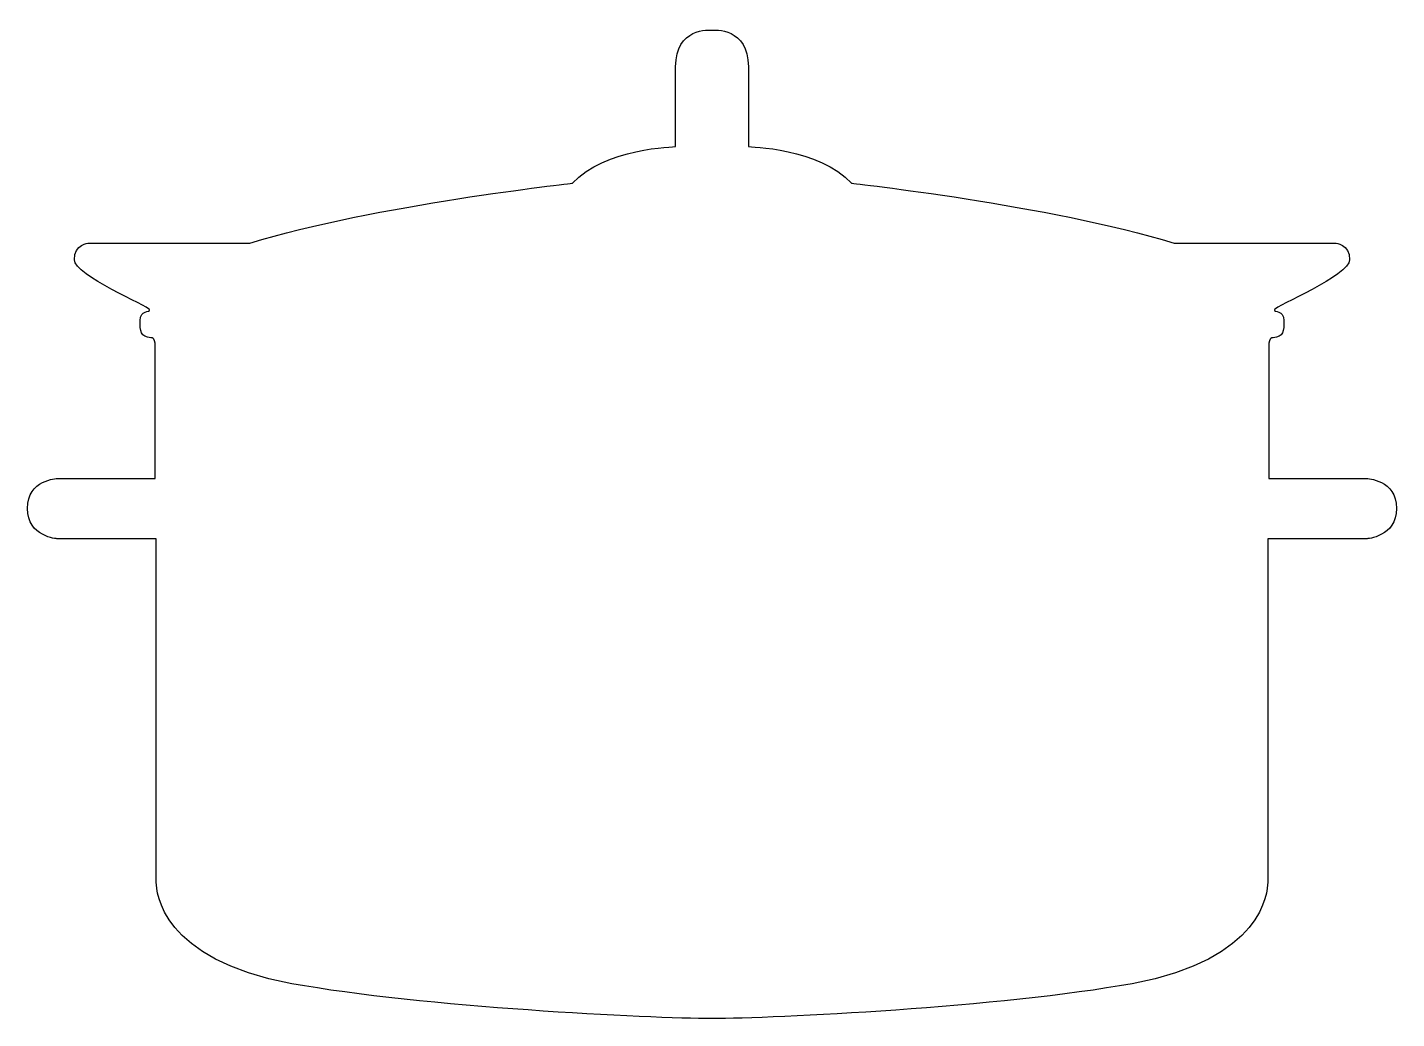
# Model space of a CAD drawing. Header units: centimetres. Extents: x -8.6 to 8.6, y -6.2 to 6.3.
import ezdxf

# ---------------------------------------------------------------- set-up
doc = ezdxf.new("R2010")
doc.units = ezdxf.units.CM
doc.header["$MEASUREMENT"] = 0
doc.layers.add('Camada 1', color=7, linetype='Continuous')

msp = doc.modelspace()

# ---------------------------------------------------------------- linework, layer by layer
at = {"layer": 'Camada 1'}
msp.add_open_spline([(8.25098, 0.57837), (8.25098, 0.57837), (7.01693, 0.57837), (7.01693, 0.57837), (7.01693, 0.57837), (7.01693, 0.57837), (7.01693, 2.12179), (7.01693, 2.24501), (7.01693, 2.24501), (7.01693, 2.36804), (7.07191, 2.34973), (7.07191, 2.34973), (7.07191, 2.34973), (7.20576, 2.36542), (7.20822, 2.43363), (7.20822, 2.5697), (7.20822, 2.5697), (7.20822, 2.70599), (7.07722, 2.66421), (7.0876, 2.70599), (7.0876, 2.70599), (7.09818, 2.74814), (8.03624, 3.13557), (8.03624, 3.3348), (8.03624, 3.3348), (8.03624, 3.53403), (7.85802, 3.5444), (7.85802, 3.5444), (7.85802, 3.5444), (7.85802, 3.5444), (5.82485, 3.5444), (5.82485, 3.5444), (5.82485, 3.5444), (4.25254, 4.02655), (1.75823, 4.2991), (1.75823, 4.2991), (1.75823, 4.2991), (1.35979, 4.73929), (0.45846, 4.76027), (0.45846, 4.76027), (0.45846, 4.76027), (0.45846, 4.76027), (0.45846, 5.20046), (0.45846, 5.76653), (0.45846, 5.76653), (0.45846, 6.26284), (0.0278, 6.23034), (-0.00001, 6.2277), (-0.00001, 6.2277), (-0.02798, 6.23035), (-0.45848, 6.26286), (-0.45848, 5.76653), (-0.45848, 5.76653), (-0.45848, 5.20045), (-0.45848, 4.76027), (-0.45848, 4.76027), (-0.45848, 4.76027), (-0.45848, 4.76027), (-1.35989, 4.73931), (-1.75822, 4.2991), (-1.75822, 4.2991), (-1.75822, 4.2991), (-4.25271, 4.02655), (-5.82484, 3.5444), (-5.82484, 3.5444), (-5.82484, 3.5444), (-7.85815, 3.5444), (-7.85815, 3.5444), (-7.85815, 3.5444), (-7.85815, 3.5444), (-8.03629, 3.534), (-8.03629, 3.3348), (-8.03629, 3.3348), (-8.03629, 3.1356), (-7.09834, 2.74814), (-7.08776, 2.70599), (-7.08776, 2.70599), (-7.07726, 2.66421), (-7.20836, 2.70599), (-7.20836, 2.5697), (-7.20836, 2.5697), (-7.20836, 2.4336), (-7.20571, 2.36539), (-7.0721, 2.34973), (-7.0721, 2.34973), (-7.0721, 2.34973), (-7.01709, 2.36804), (-7.01709, 2.24501), (-7.01709, 2.24501), (-7.01709, 2.12179), (-7.01709, 0.57837), (-7.01709, 0.57837), (-7.01709, 0.57837), (-7.01709, 0.57837), (-8.25119, 0.57837), (-8.25119, 0.57837), (-8.25119, 0.57837), (-8.25119, 0.57837), (-8.62843, 0.56265), (-8.62843, 0.20113), (-8.62843, 0.20113), (-8.62843, -0.16045), (-8.25119, -0.18143), (-8.25119, -0.18143), (-8.25119, -0.18143), (-8.25119, -0.18143), (-7.00394, -0.18144), (-7.00394, -0.18144), (-7.00394, -0.18144), (-7.00394, -0.18144), (-7.00394, -3.93376), (-7.00394, -3.93376), (-7.00394, -3.93376), (-7.00394, -3.93376), (-7.00394, -4.40533), (-7.00394, -4.51534), (-7.00394, -4.51534), (-7.00394, -4.62551), (-6.94629, -5.4902), (-5.29555, -5.78883), (-5.29555, -5.78883), (-3.64836, -6.08688), (-0.76498, -6.22846), (-0.00275, -6.22904), (-0.00275, -6.22904), (-0.00275, -6.22904), (-0.00275, -6.22904), (-0.00275, -6.22904), (-0.00275, -6.22904), (-0.00198, -6.22904), (-0.00084, -6.22904), (0, -6.22904), (0, -6.22904), (0.00077, -6.22904), (0.0018, -6.22904), (0.0027, -6.22904), (0.0027, -6.22904), (0.0027, -6.22904), (0.0027, -6.22904), (0.0027, -6.22904), (0.0027, -6.22904), (0.76489, -6.22848), (3.64831, -6.08688), (5.29529, -5.78883), (5.29529, -5.78883), (6.9461, -5.49019), (7.00392, -4.62551), (7.00392, -4.51534), (7.00392, -4.51534), (7.00392, -4.40533), (7.00392, -3.93376), (7.00392, -3.93376), (7.00392, -3.93376), (7.00392, -3.93376), (7.00392, -0.18144), (7.00392, -0.18144), (7.00392, -0.18144), (7.00392, -0.18144), (8.25098, -0.18144), (8.25098, -0.18144), (8.25098, -0.18144), (8.25098, -0.18144), (8.62843, -0.16046), (8.62843, 0.20112), (8.62843, 0.20112), (8.62843, 0.56265), (8.25098, 0.57837), (8.25098, 0.57837)], degree=3, knots=[0, 0, 0, 0, 0.02325581, 0.02325581, 0.02325581, 0.02325581, 0.04651163, 0.04651163, 0.04651163, 0.04651163, 0.06976744, 0.06976744, 0.06976744, 0.06976744, 0.09302326, 0.09302326, 0.09302326, 0.09302326, 0.11627907, 0.11627907, 0.11627907, 0.11627907, 0.13953488, 0.13953488, 0.13953488, 0.13953488, 0.1627907, 0.1627907, 0.1627907, 0.1627907, 0.18604651, 0.18604651, 0.18604651, 0.18604651, 0.20930233, 0.20930233, 0.20930233, 0.20930233, 0.23255814, 0.23255814, 0.23255814, 0.23255814, 0.25581395, 0.25581395, 0.25581395, 0.25581395, 0.27906977, 0.27906977, 0.27906977, 0.27906977, 0.30232558, 0.30232558, 0.30232558, 0.30232558, 0.3255814, 0.3255814, 0.3255814, 0.3255814, 0.34883721, 0.34883721, 0.34883721, 0.34883721, 0.37209302, 0.37209302, 0.37209302, 0.37209302, 0.39534884, 0.39534884, 0.39534884, 0.39534884, 0.41860465, 0.41860465, 0.41860465, 0.41860465, 0.44186047, 0.44186047, 0.44186047, 0.44186047, 0.46511628, 0.46511628, 0.46511628, 0.46511628, 0.48837209, 0.48837209, 0.48837209, 0.48837209, 0.51162791, 0.51162791, 0.51162791, 0.51162791, 0.53488372, 0.53488372, 0.53488372, 0.53488372, 0.55813953, 0.55813953, 0.55813953, 0.55813953, 0.58139535, 0.58139535, 0.58139535, 0.58139535, 0.60465116, 0.60465116, 0.60465116, 0.60465116, 0.62790698, 0.62790698, 0.62790698, 0.62790698, 0.65116279, 0.65116279, 0.65116279, 0.65116279, 0.6744186, 0.6744186, 0.6744186, 0.6744186, 0.69767442, 0.69767442, 0.69767442, 0.69767442, 0.72093023, 0.72093023, 0.72093023, 0.72093023, 0.74418605, 0.74418605, 0.74418605, 0.74418605, 0.76744186, 0.76744186, 0.76744186, 0.76744186, 0.79069767, 0.79069767, 0.79069767, 0.79069767, 0.81395349, 0.81395349, 0.81395349, 0.81395349, 0.8372093, 0.8372093, 0.8372093, 0.8372093, 0.86046512, 0.86046512, 0.86046512, 0.86046512, 0.88372093, 0.88372093, 0.88372093, 0.88372093, 0.90697674, 0.90697674, 0.90697674, 0.90697674, 0.93023256, 0.93023256, 0.93023256, 0.93023256, 0.95348837, 0.95348837, 0.95348837, 0.95348837, 1, 1, 1, 1], dxfattribs=at)

doc.saveas('drawing.dxf')
